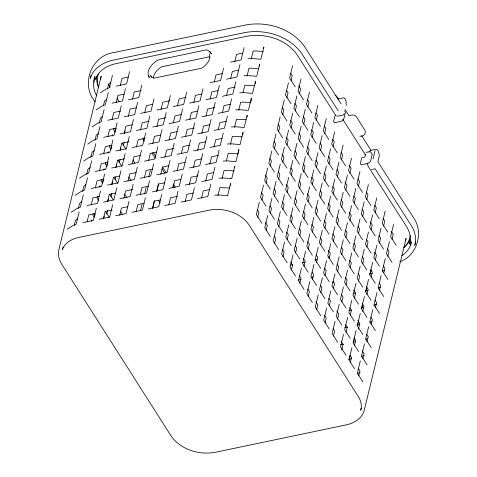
<?xml version="1.0" encoding="UTF-8"?>
<svg xmlns="http://www.w3.org/2000/svg" width="477" height="477" viewBox="0 0 477 477"><rect width="100%" height="100%" fill="white"/><g stroke="black" fill="none" stroke-linecap="round" stroke-linejoin="round"><path stroke-width="0.72" d="M90.648 78.699L90.66 77.393M94.136 82.157L94.154 80.023M96.521 76.63L97.099 82.867L98.34 86.355M230.361 185.452L230.57 183.502L227.577 195.767L218.967 195.01L214.787 195.23M234.589 167.743L234.726 166.443L231.739 178.708L223.129 177.945L218.943 178.171M238.542 152.628L238.888 149.379L235.9 161.643L227.285 160.886L223.105 161.107M242.769 134.913L243.049 132.314L240.056 144.579L231.446 143.821L227.267 144.042M247.003 117.199L247.205 115.249L244.218 127.514L235.608 126.757L231.423 126.977M251.021 101.434L251.367 98.184L248.374 110.449L239.764 109.692L235.584 109.913M255.249 83.719L255.529 81.12L252.536 93.385L243.926 92.627L239.746 92.854M259.482 66.011L259.685 64.061L256.698 76.326L248.088 75.569L243.902 75.789M263.709 48.296L263.847 46.996L260.853 59.261L252.244 58.504L248.064 58.725M153.332 78.097C153.749 73.172 157.601 69.35 161.554 66.81L209.141 56.852L210.113 57.264M346.278 105.465L345.98 100.969L345.086 98.936L343.965 97.803L337.472 98.93M94.297 79.337L94.857 76.588C92.765 82.807 93.116 89.849 96.676 95.478M100.569 79.17L101.166 76.26L59.047 249.03C57.508 254.14 58.856 259.661 61.664 264.079L171.07 435.924C180.64 449.656 199.142 455.291 215.205 452.309L346.052 424.918C353.642 423.355 361.512 418.901 364.011 411.132L406.13 238.363L405.212 240.569M410.22 235.566C409.66 239.007 408.413 242.334 406.255 245.106M415.646 241.672L414.805 245.333C416.767 238.78 415.115 231.667 411.52 225.985L375.107 168.78L371.535 169.532M90.97 75.527L90.38 77.924C93.605 67.925 103.682 62.117 113.46 60.072L244.892 32.555C265.611 28.811 289.414 36.079 301.834 53.698L338.253 110.897M96.223 76.654L95.573 79.337C98.411 70.53 107.313 65.444 115.917 63.656L247.038 36.204C265.272 32.871 286.248 39.263 297.153 54.813L335.51 115.058M98.214 74.173C96.926 78.443 96.771 83.123 98.536 87.279M62.982 247.175L62.314 249.918C64.574 242.894 71.705 238.899 78.556 237.498L209.206 210.148C223.707 207.429 240.432 212.515 249.042 224.935L358.352 396.631C360.892 400.62 362.144 405.617 360.749 410.238L361.25 408.187M74.227 225.472L75.461 220.422L77.584 218.794M78.389 208.407L79.617 203.357L81.746 201.729M82.551 191.349L83.779 186.298L85.902 184.665M86.707 174.284L87.941 169.234L90.064 167.6M90.868 157.219L92.097 152.169L94.225 150.541M95.03 140.155L96.259 135.104L98.381 133.477M99.186 123.09L100.42 118.04L102.543 116.412M103.521 105.304L104.576 100.975L106.699 99.347M107.504 88.966L108.738 83.916L110.861 82.282M79.164 211.985L76.171 224.25L72.725 225.627L66.989 229.389M83.326 194.92L80.333 207.185L76.886 208.562L71.151 212.325M87.482 177.861L84.495 190.12L81.042 191.498L75.312 195.26M91.644 160.797L88.65 173.062L85.204 174.433L79.468 178.195M95.799 143.732L92.812 155.997L89.366 157.374L83.63 161.131M99.961 126.667L96.974 138.932L93.522 140.31L87.792 144.066M104.123 109.603L101.13 121.868L97.684 123.245L91.948 127.007M108.279 92.538L105.292 104.803L101.845 106.18L96.11 109.943M112.441 75.479L109.454 87.744L106.001 89.116L100.271 92.878M87.017 222.091L88.776 214.883L95.018 213.571M91.179 205.032L92.937 197.818L99.18 196.506M95.334 187.968L97.093 180.753L104.034 179.298M99.496 170.903L101.255 163.689L108.196 162.234M103.652 153.838L105.411 146.624L111.66 145.318M107.814 136.774L109.573 129.559L115.816 128.253M111.976 119.715L113.735 112.5L120.669 111.046M116.132 102.65L117.891 95.436L124.139 94.13M120.293 85.586L122.052 78.371L128.295 77.065M91.351 221.37L91.703 219.927M93.224 213.684L92.872 215.127L94.058 216.987M97.386 196.619L97.034 198.062L98.614 200.549M99.669 187.24L100.021 185.797M101.541 179.555L101.19 180.998L102.77 183.484M103.831 170.176L104.183 168.733M105.703 162.49L105.351 163.933L106.931 166.419M107.987 153.111L108.339 151.668M109.859 145.425L109.507 146.868L111.093 149.355M112.149 136.046L112.5 134.603M114.021 128.367L113.669 129.81L115.249 132.29M96.306 208.181L93.313 220.446L82.909 222.622M100.462 191.116L97.475 203.381L87.064 205.557M104.624 174.051L101.631 186.316L91.226 188.493M108.786 156.987L105.793 169.252L95.382 171.434M112.942 139.922L109.954 152.187L99.544 154.369M117.103 122.863L114.11 135.122L103.706 137.304M121.259 105.799L118.272 118.063L107.862 120.24M125.421 88.734L122.434 100.999L112.023 103.175M129.583 71.669L126.59 83.934L116.185 86.11M94.392 217.13L95.096 214.245M102.889 182.28L103.592 179.394M106.872 165.942L107.575 163.056M111.034 148.878L111.91 145.27M115.368 131.092L116.072 128.206M103.372 218.669L105.131 211.454L112.071 210.005M107.534 201.604L109.293 194.389L115.535 193.084M111.69 184.545L113.448 177.331L119.697 176.019M115.851 167.481L117.61 160.266L124.551 158.811M120.013 150.416L121.772 143.201L128.707 141.747M124.169 133.351L125.928 126.137L132.177 124.831M128.331 116.287L130.09 109.072L136.333 107.766M132.493 99.222L134.246 92.013L141.186 90.558M103.575 218.967L104.278 216.081M107.909 201.181L108.434 199.016M112.071 184.116L112.596 181.952M116.227 167.051L116.758 164.887M120.389 149.987L120.914 147.822M124.372 133.649L125.075 130.764M106.794 214.006L107.677 210.399M110.956 196.941L111.833 193.334M115.112 179.883L115.816 176.997M119.274 162.818L120.15 159.211M123.436 145.753L124.312 142.146M112.661 204.752L109.668 217.017L99.264 219.199M116.817 187.694L113.83 199.952L103.42 202.135M120.979 170.629L117.992 182.894L107.581 185.07M125.141 153.564L122.148 165.829L111.743 168.005M129.297 136.5L126.31 148.764L115.899 150.941M133.459 119.435L130.471 131.7L120.061 133.882M137.62 102.37L134.627 114.635L124.223 116.817M141.776 85.311L138.789 97.576L128.379 99.753M119.727 215.246L121.486 208.032L127.735 206.726M123.889 198.182L125.648 190.967L132.588 189.518M128.045 181.117L129.804 173.902L136.052 172.596M132.207 164.052L133.965 156.844L140.208 155.532M136.368 146.994L138.127 139.779L145.062 138.324M140.524 129.929L142.283 122.714L149.223 121.259M144.686 112.864L146.445 105.65L152.688 104.344M129.017 201.33L126.029 213.595L115.619 215.771M133.178 184.265L130.185 196.53L119.781 198.712M137.334 167.2L134.347 179.465L123.937 181.648M141.496 150.142L138.503 162.407L128.098 164.583M145.652 133.077L142.665 145.342L132.254 147.518M149.814 116.012L146.827 128.277L136.416 130.454M153.976 98.948L150.982 111.213L140.578 113.395M136.082 211.824L137.841 204.609L144.09 203.297M140.244 194.759L142.003 187.544L148.246 186.239M144.406 177.694L146.165 170.48L152.407 169.174M148.562 160.63L150.321 153.415L156.569 152.109M152.723 143.565L154.482 136.35L160.725 135.045M156.885 126.506L158.644 119.292L165.579 117.837M161.041 109.442L162.8 102.227L169.74 100.772M140.596 210.315L142.003 204.544M144.579 193.972L146.165 187.479M148.741 176.913L150.321 170.42M145.372 197.907L142.385 210.172L131.974 212.348M149.534 180.843L146.54 193.107L136.136 195.284M153.689 163.778L150.702 176.043L140.292 178.225M157.851 146.713L154.864 158.978L144.453 161.16M162.013 129.655L159.02 141.919L148.615 144.096M166.169 112.59L163.182 124.855L152.771 127.031M170.331 95.525L167.338 107.79L156.933 109.966M152.443 208.395L154.196 201.181L160.445 199.875M156.599 191.337L158.358 184.122L164.607 182.81M160.761 174.272L162.52 167.057L168.763 165.752M164.917 157.207L166.676 149.993L173.616 148.538M169.079 140.143L170.838 132.928L177.08 131.622M173.24 123.078L174.999 115.863L181.242 114.558M177.396 106.019L179.155 98.805L186.096 97.35M152.819 207.912L154.578 200.698M156.981 190.854L158.74 183.639M161.727 194.485L158.74 206.75L148.329 208.926M165.889 177.42L162.895 189.685L152.491 191.861M170.05 160.355L167.057 172.62L156.647 174.797M174.206 143.291L171.219 155.556L160.809 157.738M178.368 126.226L175.375 138.491L164.97 140.673M182.524 109.161L179.537 121.426L169.126 123.609M186.686 92.103L183.699 104.368L173.288 106.544M168.798 204.973L170.557 197.758L177.492 196.309M172.954 187.908L174.713 180.694L180.962 179.388M177.116 170.849L178.875 163.635L185.118 162.323M181.278 153.785L183.037 146.57L189.28 145.258M185.434 136.72L187.193 129.505L194.133 128.051M189.596 119.655L191.355 112.441L197.597 111.135M193.751 102.591L195.51 95.376L201.759 94.07M178.082 191.056L175.095 203.321L164.684 205.504M182.244 173.998L179.257 186.257L168.846 188.439M186.406 156.933L183.412 169.198L173.008 171.374M190.561 139.868L187.574 152.133L177.164 154.309M194.723 122.804L191.736 135.069L181.326 137.245M198.885 105.739L195.892 118.004L185.487 120.186M203.041 88.674L200.054 100.939L189.643 103.121M185.154 201.55L186.912 194.336L193.155 193.03M189.309 184.486L191.068 177.271L198.009 175.822M193.471 167.421L195.23 160.206L201.473 158.901M197.633 150.356L199.392 143.142L205.635 141.836M201.789 133.298L203.548 126.083L209.797 124.771M205.951 116.233L207.71 109.018L214.65 107.563M210.113 99.168L211.871 91.954L218.114 90.648M214.268 82.104L216.027 74.889L222.276 73.583M194.443 187.634L191.45 199.899L181.039 202.075M198.599 170.569L195.612 182.834L185.201 185.016M202.761 153.505L199.768 165.769L189.363 167.952M206.917 136.446L203.929 148.711L193.519 150.887M211.078 119.381L208.091 131.646L197.681 133.822M215.24 102.316L212.247 114.581L201.843 116.758M219.396 85.252L216.409 97.517L205.998 99.699M223.558 68.187L220.571 80.452L210.16 82.634M201.509 198.128L203.268 190.913L209.51 189.602M205.67 181.063L207.429 173.849L213.672 172.543M209.826 163.999L211.585 156.784L218.526 155.329M213.988 146.934L215.747 139.719L221.99 138.413M218.15 129.869L219.903 122.655L226.152 121.349M222.306 112.81L224.065 105.596L230.313 104.284M226.468 95.746L228.227 88.531L235.167 87.076M230.624 78.681L232.382 71.467L238.631 70.161M234.785 61.616L236.544 54.402L242.787 53.096M210.798 184.211L207.805 196.476L197.4 198.653M214.954 167.147L211.967 179.412L201.556 181.588M219.116 150.082L216.129 162.347L205.718 164.529M223.278 133.017L220.285 145.282L209.88 147.465M227.434 115.959L224.446 128.218L214.036 130.4M231.595 98.894L228.602 111.159L218.198 113.335M235.757 81.829L232.764 94.094L222.354 96.271M239.913 64.765L236.926 77.03L226.515 79.206M244.075 47.7L241.082 59.965L230.677 62.147M217.923 195.558L219.855 187.622L229.395 187.962M222.085 178.499L224.017 170.563L227.362 170.384L234.249 170.987M226.42 160.713L228.179 153.499L231.524 153.32L238.405 153.928M230.403 144.37L232.335 136.434L241.875 136.768M234.565 127.305L236.497 119.369L246.037 119.709M238.721 110.241L240.658 102.305L243.997 102.132L250.884 102.734M243.055 92.455L244.814 85.246L254.354 85.58M247.038 76.117L248.976 68.181L258.516 68.515M251.2 59.053L253.138 51.117L256.477 50.938L263.364 51.546M259.345 202.236L256.352 214.501L261.891 223.194M263.501 185.171L260.514 197.436L266.053 206.13M267.663 168.107L264.675 180.372L270.209 189.071M271.824 151.042L268.831 163.307L274.37 172.006M275.98 133.977L272.993 146.242L278.532 154.942M280.142 116.919L277.155 129.184L282.688 137.877M284.304 99.854L281.311 112.119L286.85 120.812M288.46 82.789L285.473 95.054L291.006 103.747M292.622 65.725L289.628 77.99L295.168 86.689M257.699 217.226L258.933 212.176L257.353 209.689M261.861 200.161L263.095 195.111L261.509 192.63M266.023 183.096L267.251 178.046L265.278 174.946M270.179 166.038L271.413 160.987L269.827 158.501M274.341 148.973L275.569 143.923L273.989 141.436M278.502 131.908L279.731 126.858L278.151 124.372M282.658 114.844L283.893 109.793L282.306 107.307M286.82 97.779L288.048 92.729L286.468 90.248M290.982 80.72L292.21 75.67L290.63 73.184M267.758 215.455L264.771 227.72L270.304 236.413M271.92 198.39L268.927 210.655L274.466 219.348M276.082 181.326L273.088 193.59L278.628 202.29M280.237 164.261L277.25 176.526L282.783 185.225M284.399 147.196L281.406 159.461L286.945 168.16M288.555 130.138L285.568 142.402L291.107 151.096M292.717 113.073L289.73 125.338L295.263 134.031M296.879 96.008L293.886 108.273L299.425 116.966M301.035 78.944L298.047 91.208L303.587 99.908M266.118 230.445L267.347 225.394L265.373 222.288M270.28 213.38L271.508 208.33L269.928 205.849M274.436 196.315L275.67 191.265L274.084 188.785M278.598 179.257L279.826 174.206L278.246 171.72M282.754 162.192L283.988 157.142L282.008 154.035M286.915 145.127L288.15 140.077L286.564 137.591M291.077 128.063L292.306 123.012L290.726 120.526M295.233 110.998L296.467 105.948L294.881 103.467M299.395 93.939L300.623 88.889L298.65 85.782M276.177 228.674L273.184 240.939L278.723 249.632M280.333 211.609L277.346 223.874L282.885 232.567M284.495 194.544L281.508 206.809L287.041 215.509M288.657 177.48L285.663 189.745L291.203 198.444M292.812 160.415L289.825 172.68L295.358 181.379M296.974 143.356L293.981 155.621L299.52 164.315M301.136 126.292L298.143 138.557L303.682 147.25M305.292 109.227L302.305 121.492L307.838 130.185M309.454 92.162L306.461 104.427L312 113.127M274.531 243.664L275.766 238.613L274.18 236.127M278.693 226.599L279.921 221.549L278.341 219.068M282.855 209.534L284.083 204.484L282.503 202.004M287.011 192.475L288.245 187.425L286.266 184.319M291.173 175.411L292.401 170.361L290.821 167.874M295.335 158.346L296.563 153.296L294.983 150.81M299.49 141.281L300.725 136.231L298.745 133.125M303.652 124.217L304.881 119.167L303.3 116.686M307.808 107.158L309.042 102.108L307.462 99.621M284.59 241.893L281.603 254.158L287.136 262.851M288.752 224.828L285.759 237.093L291.298 245.786M292.908 207.763L289.921 220.028L295.46 228.727M297.07 190.699L294.082 202.963L299.616 211.663M301.231 173.634L298.238 185.899L303.777 194.598M305.387 156.575L302.4 168.84L307.939 177.533M309.549 139.511L306.562 151.775L312.095 160.469M313.711 122.446L310.718 134.711L316.257 143.404M317.867 105.381L314.88 117.646L320.413 126.345M282.95 256.882L284.179 251.832L282.599 249.346M287.106 239.818L288.341 234.767L286.76 232.287M291.268 222.753L292.502 217.703L290.916 215.222M295.43 205.694L296.658 200.644L295.078 198.158M299.586 188.63L300.82 183.579L299.234 181.093M303.569 172.286L304.976 166.515L303.396 164.028M307.909 154.5L309.138 149.45L307.558 146.964M312.065 137.436L313.3 132.385L311.714 129.905M316.227 120.377L317.455 115.327L315.875 112.84M293.009 255.112L290.016 267.376L295.555 276.07M297.165 238.047L294.178 250.312L299.711 259.005M301.327 220.982L298.334 233.247L303.873 241.946M305.489 203.917L302.496 216.182L308.035 224.882M309.645 186.853L306.657 199.118L312.191 207.817M313.806 169.794L310.813 182.059L316.352 190.752M317.962 152.729L314.975 164.994L320.514 173.688M322.124 135.665L319.137 147.93L324.67 156.623M326.286 118.6L323.293 130.865L328.832 139.564M291.364 270.101L292.598 265.051L290.618 261.945M295.525 253.037L296.754 247.986L295.174 245.506M299.687 235.972L300.915 230.922L299.335 228.441M303.843 218.913L305.077 213.863L303.491 211.377M308.005 201.849L309.233 196.798L307.26 193.692M312.161 184.784L313.395 179.734L311.815 177.247M316.323 167.719L317.557 162.669L315.971 160.183M320.484 150.654L321.713 145.604L320.133 143.124M324.64 133.596L325.874 128.546L324.294 126.059M301.422 268.33L298.435 280.595L303.968 289.289M305.584 251.266L302.591 263.531L308.13 272.224M309.74 234.201L306.753 246.466L312.292 255.165M313.902 217.136L310.915 229.401L316.448 238.101M318.064 200.072L315.07 212.337L320.61 221.036M322.219 183.013L319.232 195.278L324.765 203.971M326.381 165.948L323.388 178.213L328.927 186.906M330.543 148.884L327.55 161.148L333.089 169.842M334.699 131.819L331.712 144.084L337.245 152.783M299.783 283.32L301.011 278.27L299.431 275.784M303.938 266.255L305.173 261.205L303.593 258.725M308.1 249.191L309.329 244.141L307.748 241.66M312.262 232.132L313.49 227.082L311.91 224.595M316.418 215.067L317.652 210.017L316.066 207.531M320.58 198.003L321.808 192.952L320.228 190.466M324.742 180.938L325.97 175.888L323.99 172.781M328.897 163.873L330.132 158.823L328.546 156.343M333.059 146.809L334.288 141.764L332.707 139.278M309.841 281.549L306.848 293.814L312.387 302.507M313.997 264.485L311.01 276.749L316.543 285.443M318.159 247.42L315.166 259.685L320.705 268.384M322.315 230.355L319.328 242.62L324.867 251.319M326.477 213.291L323.489 225.555L329.023 234.255M330.639 196.232L327.645 208.497L333.184 217.19M334.794 179.167L331.807 191.432L337.346 200.125M338.956 162.102L335.969 174.367L341.502 183.061M343.118 145.038L340.125 157.303L345.664 166.002M308.196 296.539L309.43 291.489L307.844 289.002M312.357 279.474L313.586 274.424L312.006 271.944M316.513 262.41L317.748 257.359L316.168 254.879M320.854 244.629L321.909 240.301L320.323 237.814M324.837 228.286L326.065 223.236L324.485 220.75M328.993 211.222L330.227 206.171L328.248 203.065M333.155 194.157L334.383 189.107L332.803 186.62M337.317 177.092L338.545 172.042L336.965 169.562M341.472 160.028L342.707 154.983L341.121 152.497M318.254 294.768L315.267 307.033L320.8 315.726M322.416 277.703L319.423 289.968L324.962 298.662M326.572 260.639L323.585 272.904L329.118 281.603M330.734 243.574L327.747 255.839L333.28 264.538M334.896 226.509L331.903 238.774L337.442 247.474M339.052 209.451L336.064 221.716L341.598 230.409M343.213 192.386L340.22 204.651L345.759 213.344M347.369 175.321L344.382 187.586L349.921 196.28M351.531 158.257L348.544 170.522L354.077 179.221M316.615 309.758L317.843 304.708L315.863 301.601M320.771 292.693L322.005 287.643L320.419 285.163M324.932 275.628L326.161 270.578L324.581 268.098M329.094 258.57L330.322 253.52L328.343 250.413M333.25 241.505L334.484 236.455L332.898 233.968M337.412 224.44L338.64 219.39L337.06 216.904M341.568 207.376L342.802 202.326L341.222 199.839M345.73 190.311L346.964 185.261L344.984 182.154M349.891 173.246L351.12 168.202L349.54 165.716M326.667 307.987L323.68 320.252L329.219 328.945M330.829 290.922L327.842 303.187L333.375 311.88M334.991 273.858L331.998 286.122L337.537 294.822M339.147 256.793L336.16 269.058L341.699 277.757M343.309 239.728L340.322 251.993L345.855 260.692M347.471 222.67L344.477 234.934L350.017 243.628M351.627 205.605L348.639 217.87L354.172 226.563M355.788 188.54L352.801 200.805L358.334 209.498M359.95 171.476L356.957 183.74L362.496 192.44M365.322 154.715L364.738 157.118L361.763 157.738L360.362 163.498L361.226 164.857L367.964 163.367L369.448 162.466L370.629 160.904L372.138 154.828L372.03 153.713L370.289 151.704L365.907 152.318M325.028 322.977L326.262 317.926L324.676 315.44M329.19 305.912L330.418 300.862L328.838 298.381M333.345 288.847L334.58 283.797L333 281.317M337.507 271.789L338.736 266.738L337.156 264.252M341.669 254.724L342.897 249.674L341.317 247.187M345.825 237.659L347.059 232.609L345.473 230.123M349.987 220.595L351.215 215.544L349.242 212.438M354.149 203.53L355.377 198.48L353.797 195.999M358.305 186.465L359.539 181.421L357.953 178.935M373.08 158.841L375.071 150.684M335.087 321.206L332.099 333.471L337.633 342.164M339.248 304.141L336.255 316.406L341.794 325.099M343.404 287.076L340.417 299.341L345.95 308.041M347.566 270.012L344.573 282.277L350.112 290.976M351.722 252.947L348.735 265.212L354.274 273.911M355.884 235.888L352.897 248.153L358.43 256.847M360.046 218.824L357.052 231.089L362.592 239.782M364.201 201.759L361.214 214.024L366.753 222.717M368.363 184.694L365.376 196.959L370.909 205.659M333.447 336.196L334.675 331.145L333.095 328.659M337.603 319.131L338.837 314.081L336.857 310.974M341.765 302.066L342.993 297.016L341.413 294.536M345.92 285.007L347.155 279.957L345.575 277.471M350.082 267.943L351.316 262.893L349.73 260.406M354.244 250.878L355.472 245.828L353.892 243.342M358.4 233.813L359.634 228.763L358.054 226.277M362.562 216.749L363.79 211.699L362.21 209.218M366.724 199.684L367.952 194.634L366.372 192.153M343.5 334.425L340.512 346.69L346.052 355.383M347.661 317.36L344.674 329.625L350.207 338.318M351.823 300.295L348.83 312.56L354.369 321.259M355.979 283.231L352.992 295.496L358.525 304.195M360.141 266.166L357.154 278.431L362.687 287.13M364.303 249.107L361.31 261.372L366.849 270.065M368.459 232.043L365.471 244.307L371.005 253.001M372.62 214.978L369.627 227.243L375.166 235.936M376.776 197.913L373.789 210.178L379.328 218.877M341.687 350.136L343.088 344.364L341.115 341.258M346.022 332.35L347.25 327.3L345.67 324.813M350.178 315.285L351.412 310.235L349.826 307.754M354.339 298.226L355.568 293.176L353.594 290.07M358.501 281.162L359.73 276.111L358.149 273.625M362.657 264.097L363.891 259.047L362.305 256.56M366.819 247.032L368.047 241.982L366.467 239.496M370.975 229.968L372.209 224.917L370.23 221.811M375.137 212.903L376.371 207.853L374.785 205.372M351.919 347.644L348.925 359.908L354.465 368.602M356.075 330.579L353.087 342.844L358.626 351.537M360.236 313.514L357.249 325.779L362.782 334.478M364.398 296.45L361.405 308.714L366.944 317.414M368.554 279.385L365.567 291.65L371.106 300.349M372.716 262.326L369.729 274.591L375.262 283.284M376.878 245.261L373.885 257.526L379.424 266.22M381.034 228.197L378.046 240.462L383.58 249.155M385.195 211.132L382.208 223.397L387.741 232.096M349.307 359.479L350.184 355.872M353.463 342.414L354.518 338.086M357.625 325.35L358.68 321.021M361.787 308.291L362.842 303.962M365.942 291.226L366.825 287.619M370.104 274.162L371.16 269.833M350.273 362.633L351.507 357.583L349.927 355.097M354.435 345.569L355.669 340.518L354.083 338.032M358.418 329.225L359.825 323.454L357.851 320.347M362.753 311.445L363.987 306.395L362.407 303.909M366.914 294.381L368.143 289.33L366.563 286.844M371.076 277.316L372.304 272.266L370.724 269.779M375.232 260.251L376.466 255.201L374.487 252.094M379.394 243.187L380.622 238.136L379.042 235.656M383.556 226.122L384.784 221.072L383.204 218.591M360.332 360.862L357.345 373.127L362.878 381.821M364.494 343.798L361.506 356.063L367.04 364.756M368.655 326.733L365.662 338.998L371.201 347.691M372.811 309.668L369.824 321.933L375.357 330.633M376.973 292.604L373.98 304.869L379.519 313.568M381.135 275.545L378.142 287.804L383.681 296.503M385.291 258.48L382.304 270.745L387.837 279.439M389.453 241.416L386.459 253.681L391.999 262.374M393.608 224.351L390.621 236.616L396.16 245.315M358.692 375.852L359.92 370.802L358.34 368.316M362.854 358.787L364.082 353.737L362.103 350.631M367.01 341.723L368.244 336.673L366.658 334.192M371.172 324.664L372.4 319.614L370.82 317.127M375.327 307.599L376.562 302.549L374.982 300.063M379.489 290.535L380.724 285.484L379.137 282.998M383.824 272.749L384.879 268.42L383.299 265.933M387.807 256.405L389.041 251.355L387.461 248.875M391.969 239.341L393.197 234.29L391.223 231.19M410.435 240.563L409.618 243.92C411.353 238.136 409.862 231.87 406.69 226.861L368.327 166.616L367.147 163.39M344.293 113.621L343.374 115.011L336.905 116.293M369.12 151.93L370.295 150.482L376.24 149.235L377.903 150.493L379.09 153.713L379.245 156.039L377.933 161.816L414.37 219.044C423.761 233.587 416.427 256.286 399.702 261.772M410.47 239.09L408.026 243.27L403.852 247.658M410.411 244.48L411.496 241.875C410.482 247.635 406.672 252.53 401.855 255.702M404.013 247.08L405.528 245.917M382.375 271.073L384.444 270.25M378.213 288.138L380.282 287.315M374.057 305.202L376.812 304.099M369.896 322.267L371.965 321.438M365.734 339.326L367.803 338.503M361.578 356.391L364.333 355.293M357.416 373.455L360.171 372.358M143.279 140.345L143.696 140.178M336.178 115.434L334.991 115.684L333.584 121.444L334.449 122.798L341.58 121.134L343.267 119.816L343.953 118.529L345.408 112.465L344.68 110.753M359.879 136.213C363.301 136.881 366.39 133.482 364.977 130.304L356.337 116.74C354.685 114.361 351.275 114.945 348.949 115.726L345.05 109.597M290.207 265.254L292.389 264.795M302.597 262.66L304.779 262.201M314.987 260.066L317.169 259.607M328.104 257.318L329.559 257.014M298.173 280.112L301.053 279.504M311.147 277.393L313.311 276.94M369.46 273.965L372.239 273.381M332.433 282.724L333.876 282.426M353.111 293.582L355.884 292.997M365.304 291.03L368.077 290.445M348.949 310.64L351.728 310.062M361.143 308.088L363.921 307.51M344.793 327.705L347.566 327.127M356.987 325.153L359.759 324.575M340.632 344.77L343.404 344.191M353.517 342.075L355.598 341.639M348.663 359.282L351.442 358.698M334.955 95.299L336.231 95.925L338.42 99.18M209.206 51.558L211.544 53.895L209.981 51.683L206.636 49.805L157.875 60.013C152.33 63.363 145.199 70.697 149.301 77.518L148.723 75.962M361.638 135.653L370.999 150.356M341.079 103.932L304.642 46.698C291.841 28.56 267.335 21.071 245.995 24.923L114.486 52.458C91.453 54.986 80.1 84.536 95.233 101.851M342.778 119.304L365.555 155.079M151.674 77.34L150.517 75.533L151.37 76.666L154.005 78.18L201.586 68.223C206.106 65.355 211.478 59.869 209.17 54.074M143.953 137.817L144.746 139.063M153.081 152.151L155.854 156.51M162.597 167.105L166.169 172.71M173.312 183.925L175.292 187.044M117.211 98.495L119.208 101.637M142.814 138.712L144.412 141.228M152.014 153.165L155.216 158.191M162.019 168.876L164.815 173.276M172.817 185.839L174.016 187.723M122.088 143.028L126.041 149.235M132.874 159.974L134.854 163.08M158.519 200.251L160.099 202.737M117.926 160.087L121.879 166.3M128.712 177.033L131.086 180.765M113.764 177.152L117.724 183.365M124.557 194.097L126.93 197.824M109.609 194.217L113.168 199.809M120.395 211.162L122.374 214.268M105.447 211.281L109.4 217.494M110.062 87.178L108.595 84.035"/></g></svg>
